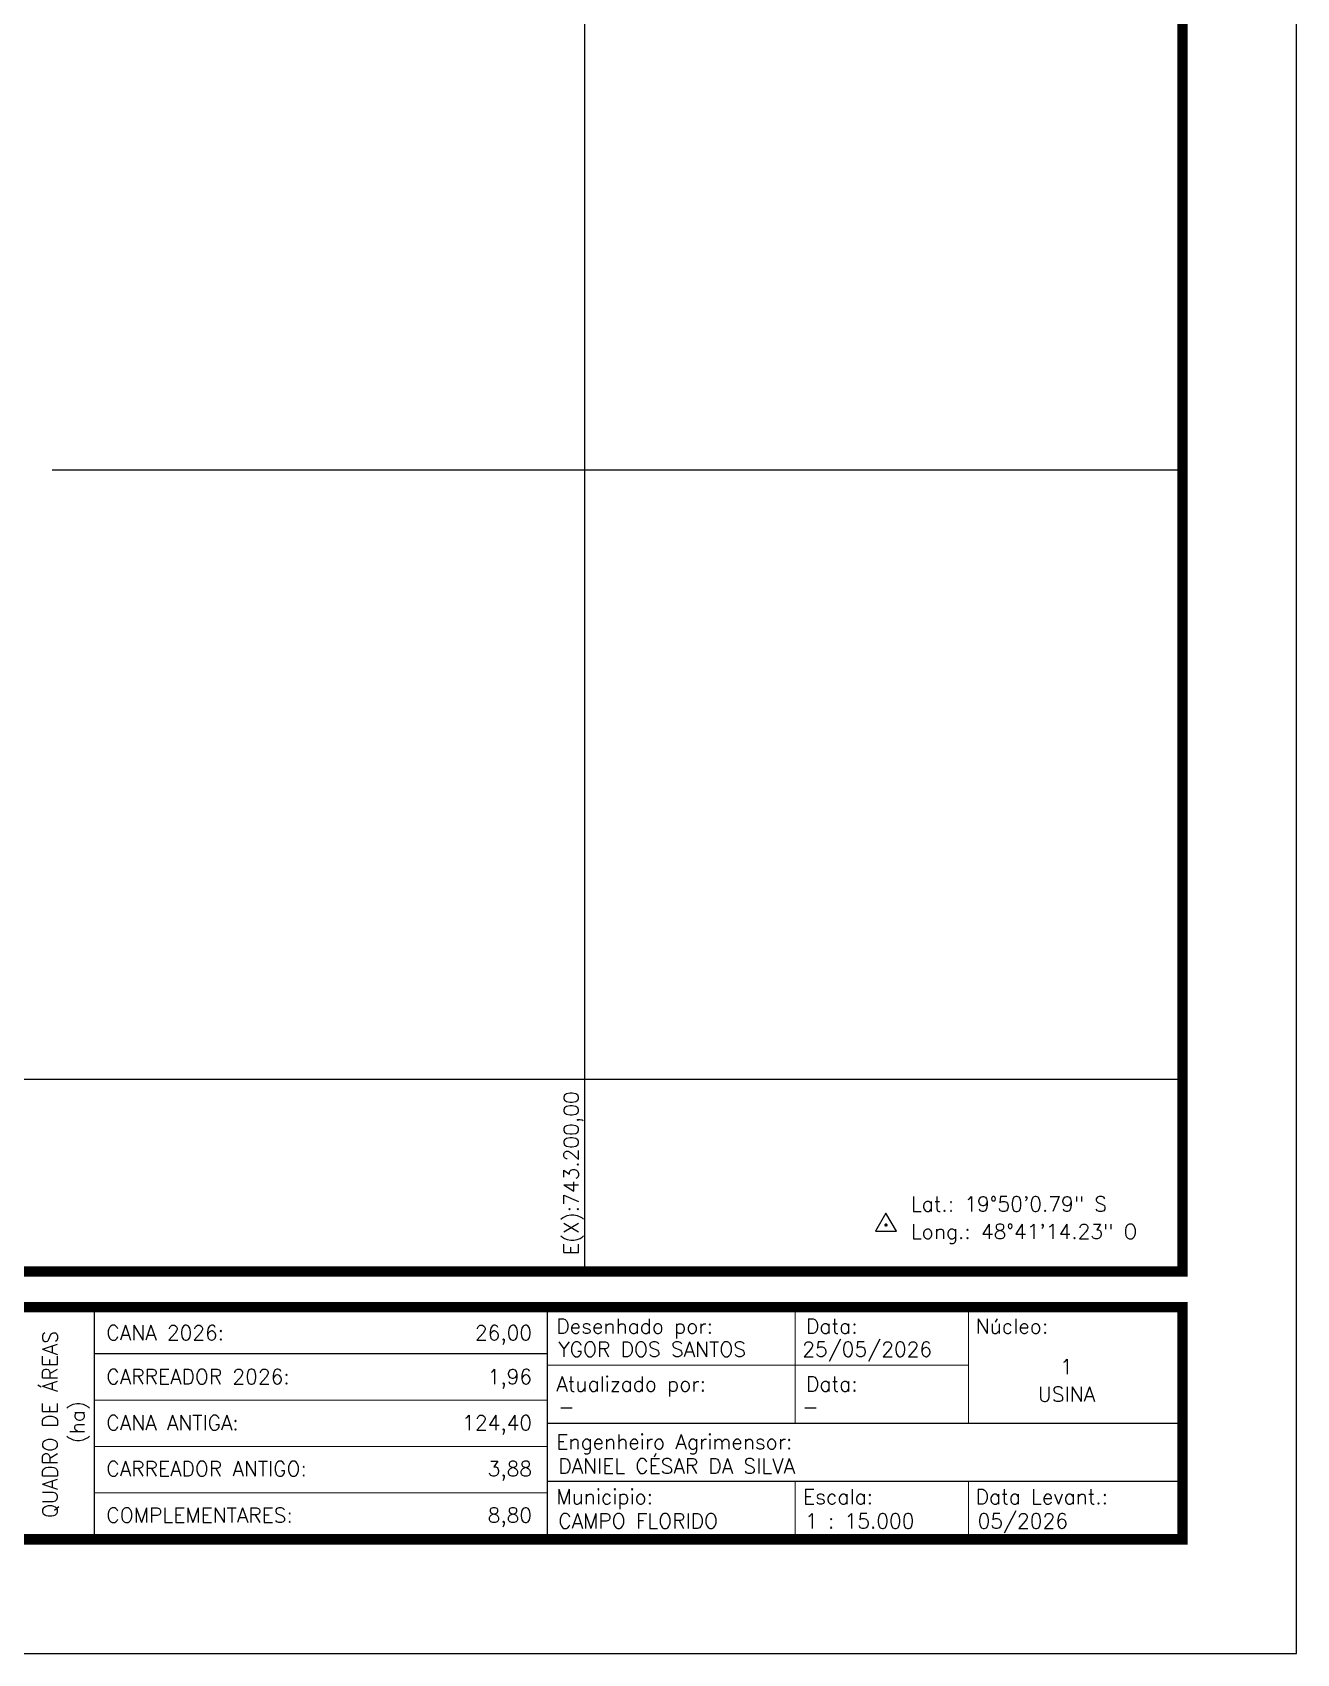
# Model space of a CAD drawing. Extents: x 740985 to 744135, y 7802645 to 7807100.
# Drawn here: x 742474 to 744135, y 7802645 to 7804775 of the extents above; entities that cross this region are included whole.
import ezdxf
from ezdxf.enums import TextEntityAlignment as Align

# ---------------------------------------------------------------- set-up
doc = ezdxf.new("R2010")
doc.units = 0
doc.linetypes.add('LIN0', pattern=[0])
doc.layers.add('COORDENADAS', color=7, linetype='Continuous')
doc.layers.add('Margem', color=5, linetype='Continuous')
doc.layers.add('MALHA', color=8, linetype='Continuous', lineweight=9)
doc.styles.add('Simplex', font='simplex.shx')

msp = doc.modelspace()

# ---------------------------------------------------------------- linework, layer by layer
at = {"layer": 'COORDENADAS', "color": 7, "lineweight": 9, "flags": 128}
msp.add_lwpolyline([(743581.7, 7803200.3), (743608.9, 7803200.3), (743595.3, 7803223.8)], close=True, dxfattribs=at)
at = {"layer": 'COORDENADAS', "color": 7, "lineweight": 9, "const_width": 2.12, "flags": 128}
msp.add_lwpolyline([(743594.2, 7803208.2, -1), (743596.4, 7803208.2, -1)], format="xyb", close=True, dxfattribs=at)
at = {"layer": 'MALHA'}
for p, q in [((743200, 7803147), (743200, 7805718.4)), ((742500.5, 7804200), (743984.5, 7804200)), ((741134.5, 7803400), (743984.5, 7803400))]:
    msp.add_line(p, q, dxfattribs=at)
at = {"layer": 'Margem', "color": 174, "linetype": 'LIN0', "flags": 128}
msp.add_lwpolyline([(744134.5, 7802645.4), (744134.5, 7807100.4), (740984.5, 7807100.4), (740984.5, 7802645.4)], close=True, dxfattribs=at)
at = {"layer": 'Margem', "color": 174, "linetype": 'LIN0', "const_width": 13.6, "flags": 128}
for points in [[(743984.5, 7803147), (743984.5, 7806950.4), (741134.5, 7806950.4), (741134.5, 7803147)], [(741134.5, 7803100.3), (743984.5, 7803100.3), (743984.5, 7802795.4), (741134.5, 7802795.4)]]:
    msp.add_lwpolyline(points, close=True, dxfattribs=at)
at = {"layer": 'Margem', "color": 174, "linetype": 'LIN0', "const_width": 1.51, "flags": 128}
for points in [[(742555.6, 7803100.3), (742555.6, 7802799.1)], [(743150.6, 7803100.3), (743150.6, 7802799.1)], [(743476, 7802947.8), (743476, 7803100.3)], [(743703.6, 7802947.8), (743703.6, 7803100.3)], [(742555.6, 7803039.3), (743150.6, 7803039.3)], [(743150.6, 7803024.1), (743703.6, 7803024.1)], [(742555.6, 7802978.3), (743150.6, 7802978.3)], [(743150.6, 7802947.8), (743984.7, 7802947.8)], [(742555.6, 7802917.3), (743150.6, 7802917.3)], [(743150.6, 7802871.6), (743984.6, 7802871.6)], [(743476, 7802871.6), (743476, 7802796.1)], [(743703.6, 7802871.6), (743703.6, 7802796.1)], [(742555.6, 7802856.4), (743150.6, 7802856.4)]]:
    msp.add_lwpolyline(points, dxfattribs=at)

# ---------------------------------------------------------------- texts
at = {"layer": 'COORDENADAS', "linetype": 'ByBlock', "style": 'Simplex'}
for s, p in [('Lat.: 19°50\'0.79" S', (743628, 7803226.1, 985.2)), ('Long.: 48°41\'14.23" O', (743628, 7803189.9, 985.2))]:
    msp.add_text(s, height=19.5, dxfattribs=at).set_placement(p)
at = {"layer": 'MALHA', "linetype": 'Continuous', "style": 'Simplex'}
msp.add_text('E(X):743.200,00', height=19.5, rotation=90, dxfattribs=at).set_placement((743181.9, 7803276.4), align=Align.MIDDLE_CENTER)
at = {"layer": 'Margem', "color": 7, "linetype": 'Continuous', "lineweight": 9, "style": 'Simplex'}
for s, p in [('Desenhado por:', (743162.4, 7803085.1)), ('Data:', (743490.3, 7803085.1)), ('Núcleo:', (743713.1, 7803085.1)), ('Atualizado por:', (743162.4, 7803009.2)), ('Data:', (743490.3, 7803009.2)), ('Engenheiro Agrimensor:', (743162.4, 7802933.3)), ('Municipio:', (743162.4, 7802861.1)), ('Escala:', (743486.4, 7802861.1)), ('Data Levant.:', (743713.1, 7802861.1))]:
    msp.add_text(s, height=19.5, dxfattribs=at).set_placement(p, align=Align.TOP_LEFT)
at = {"layer": 'Margem', "color": 7, "linetype": 'Continuous', "style": 'Simplex'}
for s, p in [('QUADRO DE ÁREAS', (742497.5, 7802946.4)), ('(ha)', (742533.1, 7802949.4))]:
    msp.add_text(s, height=19.5, rotation=90, dxfattribs=at).set_placement(p, align=Align.MIDDLE_CENTER)
for s, p in [('CANA 2026:', (742571.5, 7803076.5)), ('YGOR DOS SANTOS', (743164.9, 7803054.8)), ('25/05/2026', (743485.4, 7803054.8)), ('CARREADOR 2026:', (742571.5, 7803018.8)), ('CANA ANTIGA:', (742571.5, 7802958.3)), ('-', (743164.9, 7802979.3)), ('-', (743485.4, 7802979.3)), ('CARREADOR ANTIGO:', (742571.5, 7802897.9)), ('DANIEL CÉSAR DA SILVA', (743164.9, 7802901.5)), ('COMPLEMENTARES:', (742571.5, 7802836.9)), ('05/2026', (743715.6, 7802829.3)), ('CAMPO FLORIDO', (743164.9, 7802829.3)), ('1 : 15.000', (743489, 7802829.3))]:
    msp.add_text(s, height=19.5, dxfattribs=at).set_placement(p, align=Align.TOP_LEFT)
for s, p in [('26,00', (743130.6, 7803076.5)), ('1,96', (743130.6, 7803018.8)), ('124,40', (743130.6, 7802958.3)), ('3,88', (743130.6, 7802897.9)), ('8,80', (743130.6, 7802836.9))]:
    msp.add_text(s, height=19.5, dxfattribs=at).set_placement(p, align=Align.TOP_RIGHT)
for s, p in [('1', (743832.3, 7803022.1)), ('USINA', (743832.3, 7802986.1))]:
    msp.add_text(s, height=19.5, dxfattribs=at).set_placement(p, align=Align.MIDDLE_CENTER)

doc.saveas('drawing.dxf')
